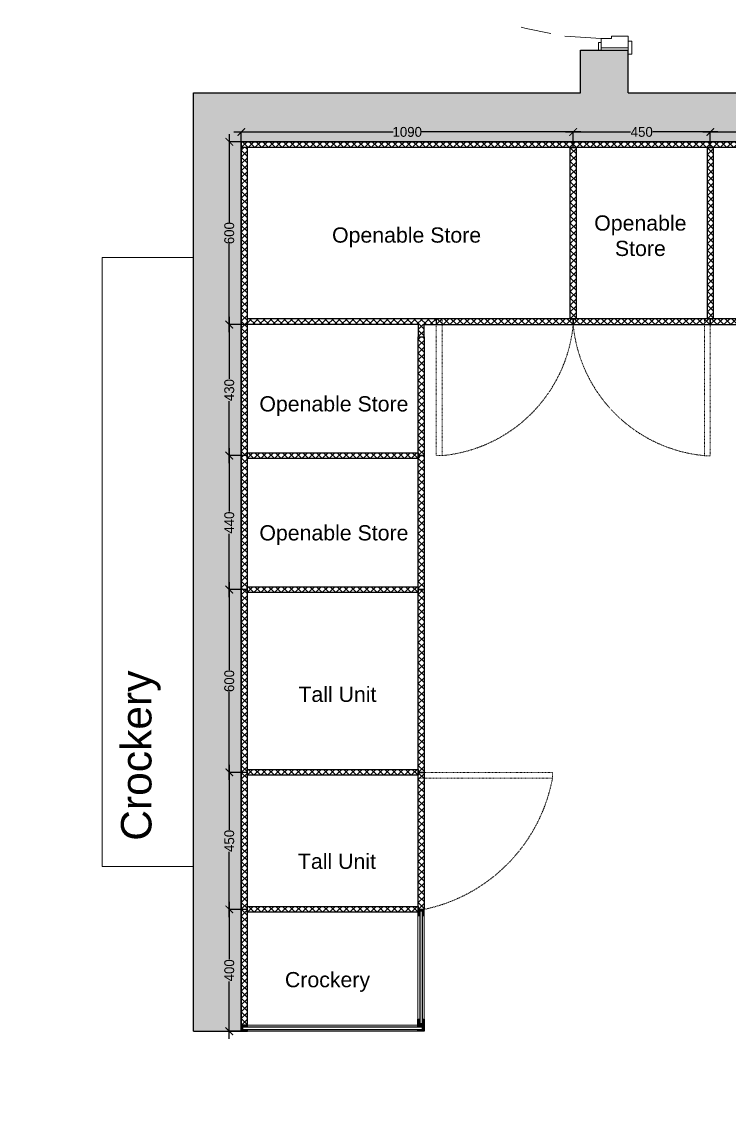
# Model space of a CAD drawing. Header units: millimetres. Extents: x 75500 to 345360, y -224327 to 19532.
# Drawn here: x 99149 to 101473, y -27025 to -23404 of the extents above; entities that cross this region are included whole.
import ezdxf

# ---------------------------------------------------------------- set-up
doc = ezdxf.new("R2010")
doc.units = ezdxf.units.MM
doc.header["$LTSCALE"] = 0.01
doc.linetypes.add('ZWCAD_ISO03W100', pattern=[30, 12, -18])
doc.layers.add('A- Ele 4', color=250, linetype='Continuous', lineweight=15, true_color=0x333333)
for name, color, linetype, lineweight in [('A- Windows', 150, 'Continuous', 9), ('A-WALL', 7, 'Continuous', 30), ('Cut', 1, 'Continuous', 25), ('ele 0.1', 252, 'Continuous', 13), ('funiture', 11, 'Continuous', 5), ('furniture section', 7, 'Continuous', 25), ('hatch', 251, 'Continuous', 0)]:
    doc.layers.add(name, color=color, linetype=linetype, lineweight=lineweight)
doc.styles.add('Arial$001H0', font='arial.ttf')
doc.styles.add('ISOCP2', font='GOTHIC.TTF')
doc.styles.get("Standard").update_dxf_attribs({"font": 'arial.ttf'})
doc.dimstyles.new('77', dxfattribs={"dimscale": 0.25, "dimtxt": 130, "dimasz": 100, "dimexe": 5, "dimexo": 1, "dimgap": 0.25, "dimtad": 0, "dimdec": 0, "dimrnd": 5, "dimzin": 0, "dimdsep": 46, "dimtxsty": 'ISOCP2', "dimblk": 'ARCHTICK', "dimcen": 0, "dimdle": 100, "dimclrd": 1, "dimclre": 256, "dimclrt": 256, "dimazin": 0, "dimtm": 1e-09, "dimtfac": 1, "dimtdec": 0, "dimtmove": 1, "dimatfit": 0, "dimfxl": 1, "dimtolj": 1, "dimtzin": 12, "dimlwd": -1, "dimlwe": -1, "dimarcsym": 0})

# ---------------------------------------------------------------- blocks, each defined once
blk = doc.blocks.new('_ARCHTICK')
at = {"color": 0, "linetype": 'ByBlock', "const_width": 0.15}
blk.add_lwpolyline([(-0.5, -0.5), (0.5, 0.5)], dxfattribs=at)
blk = doc.blocks.new('*D43')
at = {"color": 1, "ltscale": 4, "transparency": 16777216}
for p, q in [((101383.1, -23764.4), (101672.7, -23764.4)), ((102033.1, -23764.4), (101743.5, -23764.4))]:
    blk.add_line(p, q, dxfattribs=at)
at = {"color": 253, "ltscale": 4, "transparency": 16777216}
for p, q in [((101408.1, -23815.5), (101408.1, -23763.2)), ((102008.1, -23815.5), (102008.1, -23763.2))]:
    blk.add_line(p, q, dxfattribs=at)
at = {"layer": 'Defpoints', "color": 0, "transparency": 16777216}
for p in [(101408.1, -23764.4), (101408.1, -23815.7), (102008.1, -23815.7)]:
    blk.add_point(p, dxfattribs=at)
at = {"color": 1, "transparency": 16777216, "xscale": 25, "yscale": 25, "zscale": 25, "rotation": 180}
blk.add_blockref('_ARCHTICK', (101408.1, -23764.4), dxfattribs=at)
at = {"color": 1, "transparency": 16777216, "xscale": 25, "yscale": 25, "zscale": 25}
blk.add_blockref('_ARCHTICK', (102008.1, -23764.4), dxfattribs=at)
at = {"transparency": 16777216, "insert": (101708.1, -23764.4), "char_height": 32.5, "attachment_point": 5, "style": 'ISOCP2'}
blk.add_mtext('\\A1;600', dxfattribs=at)
blk = doc.blocks.new('*D44')
at = {"color": 1, "ltscale": 4, "transparency": 16777216}
for p, q in [((100933.1, -23764.4), (101146.7, -23764.4)), ((101433.1, -23764.4), (101219.4, -23764.4))]:
    blk.add_line(p, q, dxfattribs=at)
at = {"color": 253, "ltscale": 4, "transparency": 16777216}
for p, q in [((100958.1, -23815.5), (100958.1, -23763.2)), ((101408.1, -23815.5), (101408.1, -23763.2))]:
    blk.add_line(p, q, dxfattribs=at)
at = {"layer": 'Defpoints', "color": 0, "transparency": 16777216}
for p in [(101408.1, -23764.4), (100958.1, -23815.7), (101408.1, -23815.7)]:
    blk.add_point(p, dxfattribs=at)
at = {"color": 1, "transparency": 16777216, "xscale": 25, "yscale": 25, "zscale": 25, "rotation": 180}
blk.add_blockref('_ARCHTICK', (100958.1, -23764.4), dxfattribs=at)
at = {"color": 1, "transparency": 16777216, "xscale": 25, "yscale": 25, "zscale": 25}
blk.add_blockref('_ARCHTICK', (101408.1, -23764.4), dxfattribs=at)
at = {"transparency": 16777216, "insert": (101183.1, -23764.4), "char_height": 32.5, "attachment_point": 5, "style": 'ISOCP2'}
blk.add_mtext('\\A1;450', dxfattribs=at)
blk = doc.blocks.new('*D52')
at = {"color": 253, "ltscale": 4, "transparency": 16777216}
for p, q in [((99887.3, -25267.3), (99827.9, -25267.3)), ((99887.3, -25867.3), (99827.9, -25867.3))]:
    blk.add_line(p, q, dxfattribs=at)
at = {"color": 1, "ltscale": 4, "transparency": 16777216}
for p, q in [((99829.2, -25242.3), (99829.2, -25531.9)), ((99829.2, -25892.3), (99829.2, -25602.7))]:
    blk.add_line(p, q, dxfattribs=at)
at = {"layer": 'Defpoints', "color": 0, "transparency": 16777216}
for p in [(99887.6, -25267.3), (99829.2, -25867.3), (99887.6, -25867.3)]:
    blk.add_point(p, dxfattribs=at)
at = {"color": 1, "transparency": 16777216, "xscale": 25, "yscale": 25, "zscale": 25}
for p, rotation in [((99829.2, -25267.3), 90), ((99829.2, -25867.3), 270)]:
    blk.add_blockref('_ARCHTICK', p, dxfattribs=dict(at, rotation=rotation))
at = {"transparency": 16777216, "insert": (99829.2, -25567.3), "char_height": 32.5, "attachment_point": 5, "rotation": 90, "style": 'ISOCP2'}
blk.add_mtext('\\A1;600', dxfattribs=at)
blk = doc.blocks.new('*D53')
at = {"color": 1, "ltscale": 4, "transparency": 16777216}
for p, q in [((99829.2, -24802.3), (99829.2, -25010.9)), ((99829.2, -25292.3), (99829.2, -25083.7))]:
    blk.add_line(p, q, dxfattribs=at)
at = {"color": 253, "ltscale": 4, "transparency": 16777216}
for p, q in [((99887.3, -24827.3), (99827.9, -24827.3)), ((99887.3, -25267.3), (99827.9, -25267.3))]:
    blk.add_line(p, q, dxfattribs=at)
at = {"layer": 'Defpoints', "color": 0, "transparency": 16777216}
for p in [(99887.6, -24827.3), (99829.2, -25267.3), (99887.6, -25267.3)]:
    blk.add_point(p, dxfattribs=at)
at = {"color": 1, "transparency": 16777216, "xscale": 25, "yscale": 25, "zscale": 25}
for p, rotation in [((99829.2, -24827.3), 90), ((99829.2, -25267.3), 270)]:
    blk.add_blockref('_ARCHTICK', p, dxfattribs=dict(at, rotation=rotation))
at = {"transparency": 16777216, "insert": (99829.2, -25047.3), "char_height": 32.5, "attachment_point": 5, "rotation": 90, "style": 'ISOCP2'}
blk.add_mtext('\\A1;440', dxfattribs=at)
blk = doc.blocks.new('*D55')
at = {"color": 1, "ltscale": 4, "transparency": 16777216}
for p, q in [((99843.6, -23764.4), (100367.1, -23764.4)), ((100983.1, -23764.4), (100459.6, -23764.4))]:
    blk.add_line(p, q, dxfattribs=at)
at = {"color": 253, "ltscale": 4, "transparency": 16777216}
for p, q in [((99868.6, -23815.5), (99868.6, -23763.2)), ((100958.1, -23815.5), (100958.1, -23763.2))]:
    blk.add_line(p, q, dxfattribs=at)
at = {"layer": 'Defpoints', "color": 0, "transparency": 16777216}
for p in [(99868.6, -23764.4), (99868.6, -23815.7), (100958.1, -23815.7)]:
    blk.add_point(p, dxfattribs=at)
at = {"color": 1, "transparency": 16777216, "xscale": 25, "yscale": 25, "zscale": 25, "rotation": 180}
blk.add_blockref('_ARCHTICK', (99868.6, -23764.4), dxfattribs=at)
at = {"color": 1, "transparency": 16777216, "xscale": 25, "yscale": 25, "zscale": 25}
blk.add_blockref('_ARCHTICK', (100958.1, -23764.4), dxfattribs=at)
at = {"transparency": 16777216, "insert": (100413.3, -23764.4), "char_height": 32.5, "attachment_point": 5, "style": 'ISOCP2'}
blk.add_mtext('\\A1;1090', dxfattribs=at)
blk = doc.blocks.new('*D56')
at = {"color": 1, "ltscale": 4, "transparency": 16777216}
for p, q in [((99829.2, -23771.7), (99829.2, -24061.3)), ((99829.2, -24421.7), (99829.2, -24132.1))]:
    blk.add_line(p, q, dxfattribs=at)
at = {"color": 253, "ltscale": 4, "transparency": 16777216}
for p, q in [((99868.3, -23796.7), (99827.9, -23796.7)), ((99868.3, -24396.7), (99827.9, -24396.7))]:
    blk.add_line(p, q, dxfattribs=at)
at = {"layer": 'Defpoints', "color": 0, "transparency": 16777216}
for p in [(99868.6, -23796.7), (99829.2, -24396.7), (99868.6, -24396.7)]:
    blk.add_point(p, dxfattribs=at)
at = {"color": 1, "transparency": 16777216, "xscale": 25, "yscale": 25, "zscale": 25}
for p, rotation in [((99829.2, -23796.7), 90), ((99829.2, -24396.7), 270)]:
    blk.add_blockref('_ARCHTICK', p, dxfattribs=dict(at, rotation=rotation))
at = {"transparency": 16777216, "insert": (99829.2, -24096.7), "char_height": 32.5, "attachment_point": 5, "rotation": 90, "style": 'ISOCP2'}
blk.add_mtext('\\A1;600', dxfattribs=at)
blk = doc.blocks.new('*D57')
at = {"color": 1, "ltscale": 4, "transparency": 16777216}
for p, q in [((99829.2, -24371.7), (99829.2, -24575.6)), ((99829.2, -24852.3), (99829.2, -24648.4))]:
    blk.add_line(p, q, dxfattribs=at)
at = {"color": 253, "ltscale": 4, "transparency": 16777216}
for p, q in [((99887.3, -24396.7), (99827.9, -24396.7)), ((99887.3, -24827.3), (99827.9, -24827.3))]:
    blk.add_line(p, q, dxfattribs=at)
at = {"layer": 'Defpoints', "color": 0, "transparency": 16777216}
for p in [(99887.6, -24396.7), (99829.2, -24827.3), (99887.6, -24827.3)]:
    blk.add_point(p, dxfattribs=at)
at = {"color": 1, "transparency": 16777216, "xscale": 25, "yscale": 25, "zscale": 25}
for p, rotation in [((99829.2, -24396.7), 89.99999999998256), ((99829.2, -24827.3), 269.9999999999826)]:
    blk.add_blockref('_ARCHTICK', p, dxfattribs=dict(at, rotation=rotation))
at = {"transparency": 16777216, "insert": (99829.2, -24612), "char_height": 32.5, "attachment_point": 5, "rotation": 90, "style": 'ISOCP2'}
blk.add_mtext('\\A1;430', dxfattribs=at)
blk = doc.blocks.new('*D60')
at = {"color": 253, "ltscale": 4, "transparency": 16777216}
for p, q in [((99887.3, -26317.3), (99827.9, -26317.3)), ((99887.3, -26717.3), (99827.9, -26717.3))]:
    blk.add_line(p, q, dxfattribs=at)
at = {"color": 1, "ltscale": 4, "transparency": 16777216}
for p, q in [((99829.2, -26292.3), (99829.2, -26480.9)), ((99829.2, -26742.3), (99829.2, -26553.7))]:
    blk.add_line(p, q, dxfattribs=at)
at = {"layer": 'Defpoints', "color": 0, "transparency": 16777216}
for p in [(99829.2, -26317.3), (99887.6, -26317.3), (99887.6, -26717.3)]:
    blk.add_point(p, dxfattribs=at)
at = {"color": 1, "transparency": 16777216, "xscale": 25, "yscale": 25, "zscale": 25}
for p, rotation in [((99829.2, -26317.3), 89.99999999999584), ((99829.2, -26717.3), 269.9999999999958)]:
    blk.add_blockref('_ARCHTICK', p, dxfattribs=dict(at, rotation=rotation))
at = {"transparency": 16777216, "insert": (99829.2, -26517.3), "char_height": 32.5, "attachment_point": 5, "rotation": 90, "style": 'ISOCP2'}
blk.add_mtext('\\A1;400', dxfattribs=at)
blk = doc.blocks.new('*D74')
at = {"color": 1, "ltscale": 4, "transparency": 16777216}
for p, q in [((99829.2, -25842.3), (99829.2, -26055.9)), ((99829.2, -26342.3), (99829.2, -26128.7))]:
    blk.add_line(p, q, dxfattribs=at)
at = {"color": 253, "ltscale": 4, "transparency": 16777216}
for p, q in [((99887.3, -25867.3), (99827.9, -25867.3)), ((99887.3, -26317.3), (99827.9, -26317.3))]:
    blk.add_line(p, q, dxfattribs=at)
at = {"layer": 'Defpoints', "color": 0, "transparency": 16777216}
for p in [(99829.2, -25867.3), (99887.6, -25867.3), (99887.6, -26317.3)]:
    blk.add_point(p, dxfattribs=at)
at = {"color": 1, "transparency": 16777216, "xscale": 25, "yscale": 25, "zscale": 25}
for p, rotation in [((99829.2, -25867.3), 89.99999999999628), ((99829.2, -26317.3), 269.9999999999963)]:
    blk.add_blockref('_ARCHTICK', p, dxfattribs=dict(at, rotation=rotation))
at = {"transparency": 16777216, "insert": (99829.2, -26092.3), "char_height": 32.5, "attachment_point": 5, "rotation": 90, "style": 'ISOCP2'}
blk.add_mtext('\\A1;450', dxfattribs=at)

msp = doc.modelspace()

# ---------------------------------------------------------------- hatches: boundary and pattern name
at = {"layer": 'hatch', "transparency": 33554559}
h = msp.add_hatch(color=256, dxfattribs=at)
h.dxf.hatch_style = 1
h.paths.add_polyline_path([(92431.6, -20198.9), (92431.6, -16927), (95449.6, -16927), (95449.6, -18687.8), (99178.6, -18687.8), (99178.6, -19987.2), (99271.8, -19987.2), (99280.2, -19987.2), (99280.2, -20076.1), (99280.2, -20088.8), (99280.2, -20148.1), (99178.6, -20148.1), (99178.6, -21231.7), (99178.6, -22188.3), (101908.8, -22188.3), (101908.8, -21100.4), (102069.6, -21100.4), (102069.6, -22188.3), (103068.5, -22188.3), (103068.5, -21616.8), (103068.5, -21468.7), (103068.5, -20148.1), (102069.6, -20148.1), (102069.6, -20249.7), (101908.8, -20249.7), (101908.8, -20148.1), (100131, -20148.1), (100131, -20088.8), (100131, -20076.1), (100131, -19987.2), (100139.5, -19987.2), (100228.4, -19987.2), (100228.4, -18687.8), (103229.4, -18687.8), (103229.4, -22349.1), (101138.4, -22349.1), (101138.4, -22438), (101138.4, -22446.5), (101049.5, -22446.5), (101041, -22446.5), (100981.8, -22446.5), (100981.8, -22349.1), (98928.9, -22349.1), (98920.4, -22349.1), (98920.4, -22256), (98920.4, -22247.5), (98920.4, -22188.3), (99022, -22188.3), (99022, -18848.6), (97800.9, -18848.6), (97115.7, -18848.6), (97073.4, -18848.6), (96214.1, -18848.6), (96171.8, -18848.6), (95191.4, -18848.6), (95191.4, -18687.8), (95293, -18687.8), (95293, -17087.8), (95166, -17087.8), (94564.9, -17087.8), (93176.6, -17087.8), (93028.5, -17087.8), (92592.5, -17087.8), (92592.5, -18687.8), (92689.8, -18687.8), (92689.8, -18848.6), (92592.5, -18848.6), (92592.5, -19936.4), (93189.3, -19936.4), (93202, -19936.4), (93202, -20025.3), (93202, -20038), (93202, -20097.3), (92592.5, -20097.3), (92592.5, -20198.9)])
h.paths.add_polyline_path([(101108.8, -18848.6), (102111.9, -18848.6), (102111.9, -19987.2), (101108.8, -19987.2)], flags=16)
h.paths.add_polyline_path([(101227.7, -19278.6), (101227.7, -19543.3), (102081.9, -19543.3), (102081.9, -19278.6)], flags=0)
h.paths.add_polyline_path([(102268.5, -18848.6), (102268.5, -19987.2), (103068.5, -19987.2), (103068.5, -18848.6)], flags=16)
h.paths.add_polyline_path([(102319.2, -19301.7), (102319.2, -19569.1), (103064.6, -19569.1), (103064.6, -19301.7)], flags=0)
h.paths.add_polyline_path([(100389.2, -19987.2), (100389.2, -18848.6), (100952.2, -18848.6), (100952.2, -19987.2)], flags=16)
h.paths.add_polyline_path([(100490.4, -19267.2), (100490.4, -19545.7), (100698.2, -19614.3), (100698.2, -19335.8)], flags=0)
h.paths.add_polyline_path([(81384.2, -22188.3), (82582, -22188.3), (82582, -22349.1), (81540.8, -22349.1), (81540.8, -25938.5), (81540.8, -26518.4), (81540.8, -26539.5), (82442.3, -26539.5), (83153.4, -26539.5), (83343.9, -26539.5), (84050.8, -26539.5), (86912.1, -26539.5), (86912.1, -26437.9), (86971.4, -26437.9), (86979.9, -26437.9), (87073, -26437.9), (87073, -26446.4), (87073, -26539.5), (87161.9, -26539.5), (87170.3, -26539.5), (87170.3, -26628.4), (87170.3, -26636.9), (87170.3, -26696.1), (83492.1, -26696.1), (83492.1, -27496.1), (83331.2, -27496.1), (83331.2, -26696.1), (81384.2, -26696.1)])
h.paths.add_polyline_path([(89070.8, -25345.9), (89070.8, -25257), (89070.8, -25248.5), (89070.8, -25189.3), (89172.4, -25189.3), (89172.4, -23229.5), (89214.7, -23229.5), (89290.9, -23229.5), (89333.3, -23229.5), (89333.3, -23297.2), (89333.3, -23305.7), (89333.3, -23398.8), (89333.3, -23407.3), (89333.3, -25189.3), (90133.2, -25189.3), (90133.2, -23407.3), (90133.2, -23398.8), (90133.2, -23305.7), (90133.2, -23297.2), (90133.2, -23149.1), (92131.1, -23149.1), (92131.1, -22188.3), (92431.6, -22188.3), (92431.6, -22086.7), (92592.5, -22086.7), (92592.5, -22188.3), (94082.4, -22188.3), (94082.4, -22057), (94239, -22057), (94239, -22188.3), (97972.3, -22188.3), (97972.3, -22247.5), (97972.3, -22256), (97972.3, -22349.1), (97959.6, -22349.1), (92292, -22349.1), (92292, -25345.9), (91661.3, -25345.9), (91661.3, -25189.3), (92131.1, -25189.3), (92131.1, -23305.7), (90289.9, -23305.7), (90289.9, -25189.3), (90759.7, -25189.3), (90759.7, -25345.9), (89083.5, -25345.9)])
h.paths.add_polyline_path([(99712, -23635.9), (100981.8, -23635.9), (100981.8, -23496.2), (101041, -23496.2), (101049.5, -23496.2), (101138.4, -23496.2), (101138.4, -23508.9), (101138.4, -23635.9), (103229.4, -23635.9), (103229.4, -30590.3), (102971.2, -30590.3), (102971.2, -30429.4), (103068.5, -30429.4), (103068.5, -30328.6), (103068.5, -30252.4), (103068.5, -29489), (103068.5, -29412.8), (103068.5, -28888.7), (102971.2, -28888.7), (102971.2, -28727.9), (103068.5, -28727.9), (103068.5, -23796.7), (99868.6, -23796.7), (99868.6, -26717.3), (99712, -26717.3)])
h.paths.add_polyline_path([(88122.7, -26539.5), (88131.2, -26539.5), (92380.8, -26539.5), (92389.3, -26539.5), (92389.3, -26628.4), (92389.3, -26636.9), (92389.3, -26696.1), (92292, -26696.1), (92292, -30429.4), (93066.5, -30429.4), (93066.5, -30590.3), (91889.8, -30590.3), (91889.8, -30429.4), (92131.1, -30429.4), (92131.1, -28457), (92029.5, -28457), (92029.5, -28414.6), (92029.5, -28338.4), (92029.5, -28300.4), (92131.1, -28300.4), (92131.1, -26696.1), (91737.5, -26696.1), (91589.3, -26696.1), (88380.9, -26696.1), (88380.9, -28300.4), (89921.6, -28300.4), (89921.6, -28359.6), (89921.6, -28368.1), (89921.6, -28457), (89913.1, -28457), (88220, -28457), (88220, -26696.1), (88122.7, -26696.1), (88122.7, -26636.9), (88122.7, -26628.4)])
h.paths.add_polyline_path([(93341.7, -26539.5), (93350.1, -26539.5), (96029.5, -26539.5), (96029.5, -28727.9), (96385, -28727.9), (96385, -28888.7), (96029.5, -28888.7), (96029.5, -30429.4), (96131.1, -30429.4), (96131.1, -30590.3), (95094, -30590.3), (95094, -30429.4), (95872.9, -30429.4), (95872.9, -26696.1), (95472.9, -26696.1), (94571.3, -26696.1), (93673.9, -26696.1), (93341.7, -26696.1), (93341.7, -26636.9), (93341.7, -26628.4)])
h.paths.add_polyline_path([(86692, -22349.1), (86692, -22188.3), (89333.3, -22188.3), (89333.3, -22446.5), (89172.4, -22446.5), (89172.4, -22349.1), (87593.6, -22349.1), (87593.6, -22835.9), (87593.6, -22984), (87593.6, -24457), (87593.6, -25053.8), (87593.6, -25189.3), (88220, -25189.3), (88220, -25248.5), (88220, -25257), (88220, -25345.9), (88211.6, -25345.9), (87073, -25345.9), (87073, -25477.1), (87073, -25489.8), (86979.9, -25489.8), (86971.4, -25489.8), (86912.1, -25489.8), (86912.1, -25345.9), (86772.4, -25345.9), (86759.7, -25345.9), (86759.7, -25257), (86759.7, -25248.5), (86759.7, -25189.3), (87390.4, -25189.3), (87390.4, -25053.8), (87390.4, -24457), (87390.4, -22984), (87390.4, -22835.9), (87390.4, -22349.1)])
h.paths.add_polyline_path([(98717.3, -28888.7), (98717.3, -28727.9), (99712, -28727.9), (99712, -27716.2), (99868.6, -27716.2), (99868.6, -28727.9), (101100.3, -28727.9), (101108.8, -28727.9), (101108.8, -28816.7), (101108.8, -28888.7), (100190.3, -28888.7), (100190.3, -28990.3), (100131, -28990.3), (100118.3, -28990.3), (100029.4, -28990.3), (100029.4, -28977.6), (100029.4, -28888.7), (99229.4, -28888.7), (99229.4, -30429.4), (100029.4, -30429.4), (100029.4, -29777.6), (100029.4, -29769.1), (100118.3, -29769.1), (100131, -29769.1), (100190.3, -29769.1), (100190.3, -30429.4), (100291.8, -30429.4), (100291.8, -30590.3), (98971.2, -30590.3), (98971.2, -30429.4), (99068.6, -30429.4), (99068.6, -28888.7)])
h.paths.add_polyline_path([(84613.7, -22349.1), (84613.7, -22188.3), (85913.2, -22188.3), (85913.2, -22349.1), (85811.6, -22349.1), (85811.6, -25189.3), (85913.2, -25189.3), (85913.2, -25248.5), (85913.2, -25257), (85913.2, -25345.9), (85900.5, -25345.9), (85650.8, -25345.9), (85650.8, -22349.1)])
h.paths.add_polyline_path([(93472.9, -18848.6), (93472.9, -18687.8), (94239, -18687.8), (94239, -19449.7), (94239, -20228.5), (94082.4, -20228.5), (94082.4, -20097.3), (93980.8, -20097.3), (93980.8, -20025.3), (93980.8, -19936.4), (93989.3, -19936.4), (94082.4, -19936.4), (94082.4, -18848.6)])
h.paths.add_polyline_path([(89333.3, -24402.5), (89333.3, -24487.8), (89333.3, -24356.5)])
at = {"layer": 'hatch'}
h = msp.add_hatch(dxfattribs=at)
h.set_pattern_fill('ANSI37', color=256, scale=5, angle=180)
h.set_pattern_definition([(225, (99868.574, -23815.708), (11.22532, -11.22532), []), (315, (99868.574, -23815.708), (11.22532, 11.22532), [])])
h.paths.add_polyline_path([(99868.6, -23815.7), (99868.6, -23796.7), (103049.5, -23796.7), (103049.5, -23815.7)])
h = msp.add_hatch(dxfattribs=at)
h.set_pattern_fill('ANSI37', color=256, scale=5, angle=180)
h.set_pattern_definition([(225, (99868.574, -26698.305), (11.22532, -11.22532), []), (315, (99868.574, -26698.305), (11.22532, 11.22532), [])])
h.paths.add_polyline_path([(99887.6, -26697.3), (99887.6, -26426.8), (99887.6, -26407.8), (99887.6, -25976.8), (99887.6, -25957.8), (99887.6, -25376.8), (99887.6, -25357.8), (99887.6, -24926.8), (99887.6, -24907.8), (99887.6, -24396.7), (99887.6, -24377.7), (99887.6, -23815.7), (99868.6, -23815.7), (99868.6, -26697.3)])
h = msp.add_hatch(dxfattribs=at)
h.set_pattern_fill('ANSI37', color=256, scale=5, angle=180)
h.set_pattern_definition([(225, (100948.574, -24377.708), (11.2253, -11.2253), []), (315, (100948.574, -24377.708), (11.2253, 11.2253), [])])
h.paths.add_polyline_path([(100948.6, -24377.7), (100958.1, -24377.7), (100967.6, -24377.7), (100967.6, -23815.7), (100948.6, -23815.7)])
h = msp.add_hatch(dxfattribs=at)
h.set_pattern_fill('ANSI37', color=256, scale=5, angle=180)
h.set_pattern_definition([(225, (101398.574, -24377.708), (11.2253, -11.2253), []), (315, (101398.574, -24377.708), (11.2253, 11.2253), [])])
h.paths.add_polyline_path([(101398.6, -24377.7), (101408.1, -24377.7), (101417.6, -24377.7), (101417.6, -23815.7), (101398.6, -23815.7)])
h = msp.add_hatch(dxfattribs=at)
h.set_pattern_fill('ANSI37', color=256, scale=5, angle=180)
h.set_pattern_definition([(225, (99887.574, -24436.708), (11.2253, -11.2253), []), (315, (99887.574, -24436.708), (11.2253, 11.2253), [])])
h.paths.add_polyline_path([(99887.6, -24396.7), (99887.6, -24377.7), (100508.6, -24377.7), (100508.6, -24396.7), (100468.6, -24396.7), (100468.6, -24436.7), (100449.6, -24436.7), (100449.6, -24396.7)])
h = msp.add_hatch(dxfattribs=at)
h.set_pattern_fill('ANSI37', color=256, scale=5, angle=180)
h.set_pattern_definition([(225, (100508.574, -24396.708), (11.2253, -11.2253), []), (315, (100508.574, -24396.708), (11.2253, 11.2253), [])])
h.paths.add_polyline_path([(100958.1, -24396.7), (100958.1, -24377.7), (100948.6, -24377.7), (100508.6, -24377.7), (100508.6, -24396.7)])
h = msp.add_hatch(dxfattribs=at)
h.set_pattern_fill('ANSI37', color=256, scale=5, angle=180)
h.set_pattern_definition([(225, (100958.074, -24396.708), (11.2253, -11.2253), []), (315, (100958.074, -24396.708), (11.2253, 11.2253), [])])
h.paths.add_polyline_path([(100958.1, -24396.7), (101408.1, -24396.7), (101408.1, -24377.7), (101398.6, -24377.7), (100967.6, -24377.7), (100958.1, -24377.7)])
h = msp.add_hatch(dxfattribs=at)
h.set_pattern_fill('ANSI37', color=256, scale=5, angle=180)
h.set_pattern_definition([(225, (101408.074, -24396.708), (11.2253, -11.2253), []), (315, (101408.074, -24396.708), (11.2253, 11.2253), [])])
h.paths.add_polyline_path([(102008.1, -24396.7), (102008.1, -24377.7), (101998.6, -24377.7), (101417.6, -24377.7), (101408.1, -24377.7), (101408.1, -24396.7)])
h = msp.add_hatch(dxfattribs=at)
h.set_pattern_fill('ANSI37', color=256, scale=5, angle=180)
h.set_pattern_definition([(225, (100449.574, -24827.256), (11.2253, -11.2253), []), (315, (100449.574, -24827.256), (11.2253, 11.2253), [])])
h.paths.add_polyline_path([(100449.6, -24827.3), (100449.6, -24817.8), (100449.6, -24436.7), (100468.6, -24436.7), (100468.6, -24827.3)])
h = msp.add_hatch(dxfattribs=at)
h.set_pattern_fill('ANSI37', color=256, scale=5, angle=180)
h.set_pattern_definition([(225, (99887.574, -24836.756), (11.2253, -11.2253), []), (315, (99887.574, -24836.756), (11.2253, 11.2253), [])])
h.paths.add_polyline_path([(100449.6, -24836.8), (100449.6, -24827.3), (100449.6, -24817.8), (99887.6, -24817.8), (99887.6, -24836.8)])
h = msp.add_hatch(dxfattribs=at)
h.set_pattern_fill('ANSI37', color=256, scale=5, angle=180)
h.set_pattern_definition([(225, (100449.574, -25217.805), (11.2253, -11.2253), []), (315, (100449.574, -25217.805), (11.2253, 11.2253), [])])
h.paths.add_polyline_path([(100449.6, -25267.3), (100449.6, -25208.3), (100449.6, -24827.3), (100468.6, -24827.3), (100468.6, -25267.3)])
h = msp.add_hatch(dxfattribs=at)
h.set_pattern_fill('ANSI37', color=256, scale=5, angle=180)
h.set_pattern_definition([(225, (99887.574, -25276.805), (11.2253, -11.2253), []), (315, (99887.574, -25276.805), (11.2253, 11.2253), [])])
h.paths.add_polyline_path([(100449.6, -25276.8), (100449.6, -25267.3), (100449.6, -25257.8), (99887.6, -25257.8), (99887.6, -25276.8)])
h = msp.add_hatch(dxfattribs=at)
h.set_pattern_fill('ANSI37', color=256, scale=5, angle=180)
h.set_pattern_definition([(225, (100449.574, -25867.305), (11.2253, -11.2253), []), (315, (100449.574, -25867.305), (11.2253, 11.2253), [])])
h.paths.add_polyline_path([(100449.6, -25857.8), (100449.6, -25867.3), (100468.6, -25867.3), (100468.6, -25267.3), (100449.6, -25267.3), (100449.6, -25276.8)])
h = msp.add_hatch(dxfattribs=at)
h.set_pattern_fill('ANSI37', color=256, scale=5, angle=180)
h.set_pattern_definition([(225, (99887.574, -25876.805), (11.2253, -11.2253), []), (315, (99887.574, -25876.805), (11.2253, 11.2253), [])])
h.paths.add_polyline_path([(100449.6, -25876.8), (100449.6, -25867.3), (100449.6, -25857.8), (99887.6, -25857.8), (99887.6, -25876.8)])
h = msp.add_hatch(dxfattribs=at)
h.set_pattern_fill('ANSI37', color=256, scale=5, angle=180)
h.set_pattern_definition([(225, (100449.574, -26317.305), (11.2253, -11.2253), []), (315, (100449.574, -26317.305), (11.2253, 11.2253), [])])
h.paths.add_polyline_path([(100468.6, -26317.3), (100468.6, -25867.3), (100449.6, -25867.3), (100449.6, -25886.3), (100449.6, -26317.3)])
h = msp.add_hatch(dxfattribs=at)
h.set_pattern_fill('ANSI37', color=256, scale=5, angle=180)
h.set_pattern_definition([(225, (99888.574, -26326.805), (11.2253, -11.2253), []), (315, (99888.574, -26326.805), (11.2253, 11.2253), [])])
h.paths.add_polyline_path([(100449.6, -26326.8), (100449.6, -26307.8), (99887.6, -26307.8), (99887.6, -26326.8)])
h = msp.add_hatch(color=256, dxfattribs=at)
h.dxf.hatch_style = 1
h.paths.add_polyline_path([(100448.6, -26317.3), (100448.6, -26337.3), (100453.6, -26337.3), (100453.6, -26322.3), (100463.6, -26322.3), (100463.6, -26337.3), (100468.6, -26337.3), (100468.6, -26317.3)])
h = msp.add_hatch(color=256, dxfattribs=at)
h.dxf.hatch_style = 1
h.paths.add_polyline_path([(100448.6, -26697.3), (100448.6, -26677.3), (100453.6, -26677.3), (100453.6, -26692.3), (100463.6, -26692.3), (100463.6, -26677.3), (100468.6, -26677.3), (100468.6, -26697.3)])
h = msp.add_hatch(color=256, dxfattribs=at)
h.dxf.hatch_style = 1
h.paths.add_polyline_path([(99868.6, -26697.3), (99868.6, -26717.3), (99888.6, -26717.3), (99888.6, -26712.3), (99873.6, -26712.3), (99873.6, -26702.3), (99888.6, -26702.3), (99888.6, -26697.3)])
h = msp.add_hatch(color=256, dxfattribs=at)
h.dxf.hatch_style = 1
h.paths.add_polyline_path([(100448.6, -26717.3), (100448.6, -26712.3), (100463.6, -26712.3), (100463.6, -26702.3), (100448.6, -26702.3), (100448.6, -26697.3), (100468.6, -26697.3), (100468.6, -26717.3)])

# ---------------------------------------------------------------- linework, layer by layer
at = {"color": 8, "linetype": 'Continuous', "lineweight": 5}
for p, q in [((100931, -23449.6), (101049.5, -23458.1)), ((100448.6, -26698.3), (100448.6, -26336.3)), ((100468.6, -26698.3), (100468.6, -26336.3)), ((100448.6, -26697.3), (99888.6, -26697.3)), ((100448.6, -26697.3), (99888.6, -26697.3)), ((100448.6, -26717.3), (99888.6, -26717.3))]:
    msp.add_line(p, q, dxfattribs=at)
at = {"color": 7, "linetype": 'Continuous', "lineweight": 5}
for p, q in [((101083.4, -23458.1), (101049.5, -23458.1)), ((101049.5, -23458.1), (101049.5, -23487.7)), ((101138.4, -23449.6), (101083.4, -23449.6)), ((101083.4, -23458.1), (101083.4, -23449.6)), ((101138.4, -23466.6), (101138.4, -23449.6)), ((101138.4, -23487.7), (101049.5, -23487.7))]:
    msp.add_line(p, q, dxfattribs=at)
at = {"color": 8, "linetype": 'Continuous', "lineweight": 5}
msp.add_lwpolyline([(100787.1, -23420), (100804, -23424.2), (100884.4, -23441.2)], dxfattribs=at)
at = {"color": 7, "linetype": 'Continuous', "lineweight": 5}
msp.add_lwpolyline([(101049.5, -23487.7), (101049.5, -23496.2), (101041, -23496.2), (101041, -23470.8), (101049.5, -23470.8)], dxfattribs=at)
msp.add_lwpolyline([(101138.4, -23508.9), (101151.1, -23508.9), (101151.1, -23466.6), (101138.4, -23466.6)], close=True, dxfattribs=at)
at = {"layer": 'A- Ele 4'}
for p, q in [((99412, -24176.6), (99412, -26176.6)), ((99412, -24176.6), (99712, -24176.6)), ((99412, -26176.6), (99712, -26176.6))]:
    msp.add_line(p, q, dxfattribs=at)
at = {"layer": 'A- Ele 4', "linetype": 'ZWCAD_ISO03W100', "ltscale": 10}
for points in [[(100508.6, -24377.7), (100508.6, -24827.2), (100527.6, -24827.2), (100527.6, -24377.7)], [(101408.1, -24827.7), (101408.1, -24377.7), (101389.1, -24377.7), (101389.1, -24827.7)], [(100449.6, -25886.3), (100449.6, -25867.3), (100890.1, -25867.3), (100890.1, -25886.3)]]:
    msp.add_lwpolyline(points, close=True, dxfattribs=at)
at = {"layer": 'A- Windows', "lineweight": 25}
for p, q in [((100454.6, -26322.3), (100454.6, -26692.3)), ((100462.6, -26322.3), (100462.6, -26692.3)), ((99873.6, -26703.3), (100463.6, -26703.3)), ((99873.6, -26711.3), (99873.6, -26703.3)), ((99873.6, -26711.3), (100463.6, -26711.3))]:
    msp.add_line(p, q, dxfattribs=at)
at = {"layer": 'A-WALL'}
for p, q in [((100981.8, -23496.2), (101138.4, -23496.2)), ((100981.8, -23635.9), (100981.8, -23496.2)), ((101138.4, -23635.9), (101138.4, -23496.2)), ((99712, -23635.9), (100981.8, -23635.9)), ((99712, -26717.3), (99712, -23635.9)), ((101138.4, -23635.9), (103229.4, -23635.9)), ((99868.6, -23796.7), (103068.5, -23796.7)), ((99868.6, -26717.3), (99868.6, -23796.7)), ((99712, -26717.3), (99868.6, -26717.3))]:
    msp.add_line(p, q, dxfattribs=at)
at = {"layer": 'ele 0.1', "linetype": 'ZWCAD_ISO03W100', "ltscale": 10}
for centre, radius, start, end in [((100483.1, -24352.3), 477, 275.3449, 354.6551), ((101433, -24352.3), 477, 185.3449, 264.6551), ((100357.4, -25786.9), 541.9, 281.8433, 349.4336)]:
    msp.add_arc(centre, radius, start, end, dxfattribs=at)
at = {"layer": 'furniture section'}
for p, q in [((103068.5, -23796.7), (99868.6, -23796.7)), ((99868.6, -23796.7), (99868.6, -26697.3)), ((103049.5, -23815.7), (99868.6, -23815.7)), ((99887.6, -23815.7), (99887.6, -26697.3)), ((100508.6, -24377.7), (99887.6, -24377.7)), ((100449.6, -24396.7), (99887.6, -24396.7)), ((100449.6, -24396.7), (100449.6, -24436.7)), ((100468.6, -24436.7), (100468.6, -24396.7)), ((100468.6, -24396.7), (100508.6, -24396.7)), ((100948.6, -24377.7), (100967.6, -24377.7)), ((100449.6, -24436.7), (100468.6, -24436.7)), ((100453.6, -26337.3), (100454.6, -26337.3)), ((100463.6, -26337.3), (100462.6, -26337.3)), ((100453.6, -26677.3), (100454.6, -26677.3)), ((100463.6, -26677.3), (100462.6, -26677.3)), ((99868.6, -26697.3), (99887.6, -26697.3)), ((99888.6, -26702.3), (99888.6, -26703.3)), ((99888.6, -26712.3), (99888.6, -26711.3)), ((100448.6, -26702.3), (100448.6, -26703.3)), ((100448.6, -26712.3), (100448.6, -26711.3))]:
    msp.add_line(p, q, dxfattribs=at)
for points in [[(100948.6, -23815.7), (100967.6, -23815.7), (100967.6, -24377.7), (100948.6, -24377.7)], [(101398.6, -23815.7), (101417.6, -23815.7), (101417.6, -24377.7), (101398.6, -24377.7)], [(100508.6, -24396.7), (100958.1, -24396.7), (100958.1, -24377.7), (100508.6, -24377.7)], [(100958.1, -24396.7), (101408.1, -24396.7), (101408.1, -24377.7), (100958.1, -24377.7)], [(101408.1, -24396.7), (102008.1, -24396.7), (102008.1, -24377.7), (101408.1, -24377.7)], [(100449.6, -24436.7), (100468.6, -24436.7), (100468.6, -24827.3), (100449.6, -24827.3)], [(99887.6, -24817.8), (100449.6, -24817.8), (100449.6, -24836.8), (99887.6, -24836.8)], [(100449.6, -24827.3), (100468.6, -24827.3), (100468.6, -25267.3), (100449.6, -25267.3)], [(99887.6, -25257.8), (100449.6, -25257.8), (100449.6, -25276.8), (99887.6, -25276.8)], [(100449.6, -25267.3), (100468.6, -25267.3), (100468.6, -25867.3), (100449.6, -25867.3)], [(99887.6, -25857.8), (100449.6, -25857.8), (100449.6, -25876.8), (99887.6, -25876.8)], [(100449.6, -25867.3), (100468.6, -25867.3), (100468.6, -26317.3), (100449.6, -26317.3)], [(99887.6, -26307.8), (100449.6, -26307.8), (100449.6, -26326.8), (99887.6, -26326.8)], [(100468.6, -26317.3), (100448.6, -26317.3), (100448.6, -26337.3), (100453.6, -26337.3), (100453.6, -26322.3), (100463.6, -26322.3), (100463.6, -26337.3), (100468.6, -26337.3)], [(100468.6, -26697.3), (100448.6, -26697.3), (100448.6, -26677.3), (100453.6, -26677.3), (100453.6, -26692.3), (100463.6, -26692.3), (100463.6, -26677.3), (100468.6, -26677.3)], [(99868.6, -26697.3), (99868.6, -26717.3), (99888.6, -26717.3), (99888.6, -26712.3), (99873.6, -26712.3), (99873.6, -26702.3), (99888.6, -26702.3), (99888.6, -26697.3)], [(100468.6, -26697.3), (100468.6, -26717.3), (100448.6, -26717.3), (100448.6, -26712.3), (100463.6, -26712.3), (100463.6, -26702.3), (100448.6, -26702.3), (100448.6, -26697.3)]]:
    msp.add_lwpolyline(points, close=True, dxfattribs=at)

# ---------------------------------------------------------------- texts
at = {"layer": 'Cut', "char_height": 50, "attachment_point": 1}
for s, insert, width in [('\\pxqc;Openable Store', (100986.6, -24038.4), 383.972), ('\\pxqc;Openable Store', (100132.5, -24077.9), 557.412), ('Openable Store', (99928, -24632.2), 675.406), ('Openable Store', (99928, -25055.7), 675.406), ('Tall Unit', (100056, -25585.9), 675.406), ('Tall Unit', (100054.5, -26134.2), 675.406), ('Crockery', (100011.9, -26522.9), 675.406)]:
    msp.add_mtext(s, dxfattribs=dict(at, insert=insert, width=width))
at = {"layer": 'funiture', "style": 'Arial$001H0'}
msp.add_text('Crockery ', height=100, rotation=90, dxfattribs=at).set_placement((99573.8, -26091.8))

# ---------------------------------------------------------------- dimensions: what is measured, and where the dimension line sits
at = {"ltscale": 4}
for p1, p2, distance, picture, middle in [((100958.0737387, -23815.7077499), (99868.5737387, -23815.7077499), -51.2737417, '*D55', (100413.3237387, -23764.4340083)), ((100958.1, -23815.7), (101408.1, -23815.7), 51.3, '*D44', (101183.1, -23764.4)), ((102008.1, -23815.7), (101408.1, -23815.7), -51.3, '*D43', (101708.1, -23764.4)), ((99868.6, -23796.7), (99868.6, -24396.7), -39.4, '*D56', (99829.2, -24096.7)), ((99887.6, -24396.7), (99887.6, -24827.3), -58.4, '*D57', (99829.2, -24612)), ((99887.6, -24827.3), (99887.6, -25267.3), -58.4, '*D53', (99829.2, -25047.3)), ((99887.6, -25267.3), (99887.6, -25867.3), -58.4, '*D52', (99829.2, -25567.3)), ((99887.6, -26317.3), (99887.6, -25867.3), 58.4, '*D74', (99829.2, -26092.3)), ((99887.6, -26717.3), (99887.6, -26317.3), 58.4, '*D60', (99829.2, -26517.3))]:
    dim = msp.add_aligned_dim(p1=p1, p2=p2, distance=distance, dimstyle='77', override={"dimpost": '\\X', "dimblk": 'ARCHTICK', "dimclre": 253}, dxfattribs=at)
    dim.commit()
    dim.dimension.update_dxf_attribs({"geometry": picture, "text_midpoint": middle})

doc.saveas('drawing.dxf')
